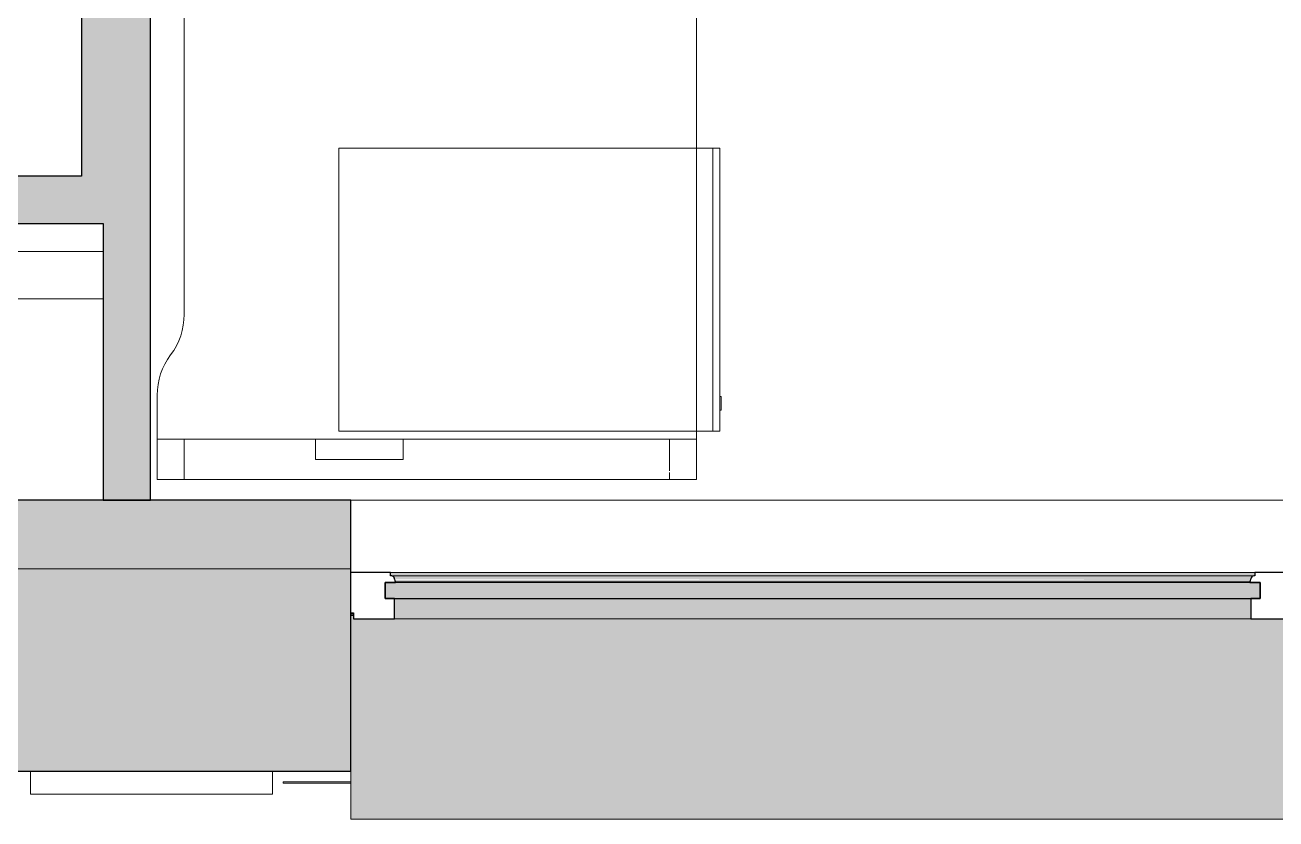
# Model space of a CAD drawing. Header units: millimetres. Extents: x 79795 to 317870, y -36033 to 97293.
# Drawn here: x 225301 to 227156, y 8896 to 10074 of the extents above; entities that cross this region are included whole.
import ezdxf

# ---------------------------------------------------------------- set-up
doc = ezdxf.new("R2010")
doc.units = ezdxf.units.MM
doc.header["$MEASUREMENT"] = 0
for name, color, linetype, lineweight in [('CSM-STL-XX-ZZ-M3-A-XXXX-00001_detached _19_04_21__rvt-1-Level 4$0$A-GLAZ', 7, 'CONTINUOUS', 9), ('CSM-STL-XX-ZZ-M3-A-XXXX-00001_detached _19_04_21__rvt-1-Level 4$0$A-GLAZ-CURT', 7, 'CONTINUOUS', 9), ('CSM-STL-XX-ZZ-M3-A-XXXX-00001_detached _19_04_21__rvt-1-Level 4$0$A-GLAZ-CWMG', 7, 'CONTINUOUS', 9), ('CSM-STL-XX-ZZ-M3-A-XXXX-00001_detached _19_04_21__rvt-1-Level 4$0$A-WALL', 7, 'CONTINUOUS', 9), ('CSM-STL-XX-ZZ-M3-A-XXXX-00001_detached _19_04_21__rvt-1-Level 4$0$A-WALL-PATT', 7, 'CONTINUOUS', 9), ('CSM-STL-XX-ZZ-M3-A-XXXX-00001_detached _19_04_21__rvt-1-Level 4$0$I-WALL', 7, 'CONTINUOUS', 9), ('I-FURN', 8, 'CONTINUOUS', 9)]:
    doc.layers.add(name, color=color, linetype=linetype, lineweight=lineweight)

msp = doc.modelspace()

# ---------------------------------------------------------------- hatches: boundary and pattern name
at = {"layer": 'CSM-STL-XX-ZZ-M3-A-XXXX-00001_detached _19_04_21__rvt-1-Level 4$0$A-GLAZ'}
for points in [[(227121.8, 9257.2), (227124.6, 9257.2), (227124.6, 9262.2), (225843, 9262.2), (225843, 9257.2), (227120.8, 9257.2)], [(226756.5, 9223.3), (227132.6, 9223.3), (227132.6, 9247.2), (225835.1, 9247.2), (225835.1, 9223.3), (226158.5, 9223.3)], [(227118.8, 9252.3), (227120.6, 9255.9), (227120.8, 9257.2), (225845.9, 9256.7), (225848.6, 9253.6), (225849.3, 9252.3), (227118.4, 9252.3)], [(226756.5, 9248.3), (227117.4, 9248.3), (227118.6, 9252.3), (225849, 9251.2), (225850.3, 9248.3), (226158.5, 9248.3)], [(227117.4, 9247.2), (227117.4, 9248.3), (226756.5, 9247.2)], [(226756.5, 9193.3), (227118.6, 9193.3), (227118.6, 9223.3), (225849, 9223.3), (225849, 9193.3), (226158.5, 9193.3)], [(229746.4, 8896.3), (230067.8, 8896.3), (230067.8, 9198), (230063.5, 9198), (230063.5, 9193.3), (228672.2, 9193.3), (228672.2, 9198), (228667.8, 9198), (228667.8, 9193.3), (227183.8, 9193.3), (227183.8, 9198), (227179.5, 9198), (227179.5, 9193.3), (225788.2, 9193.3), (225788.2, 9198), (225783.8, 9198), (225783.8, 8896.3), (229148.4, 8896.3)]]:
    msp.add_hatch(color=256, dxfattribs=at).paths.add_polyline_path(points, flags=0)
h = msp.add_hatch(color=256, dxfattribs=at)
h.paths.add_polyline_path([(225847.4, 9255.5), (225844.6, 9257.2), (225845.9, 9256.1), (225847, 9255.6)], flags=0)
h.paths.add_polyline_path([(228731.4, 9255.5), (228728.6, 9257.2), (228729.9, 9256.1), (228731, 9255.6)], flags=0)
h = msp.add_hatch(color=256, dxfattribs=at)
h.paths.add_polyline_path([(230067.8, 9198), (230067.8, 9200.1), (230063.5, 9200.1), (230063.5, 9198)], flags=0)
h.paths.add_polyline_path([(228672.2, 9198), (228672.2, 9200.1), (228667.8, 9200.1), (228667.8, 9198)], flags=0)
h.paths.add_polyline_path([(227179.5, 9198), (227183.8, 9198), (227183.8, 9200.1), (227179.5, 9200.1)], flags=0)
h.paths.add_polyline_path([(225788.2, 9198), (225788.2, 9200.1), (225783.8, 9200.1), (225783.8, 9198)], flags=0)
at = {"layer": 'CSM-STL-XX-ZZ-M3-A-XXXX-00001_detached _19_04_21__rvt-1-Level 4$0$A-WALL-PATT'}
for points in [[(225384.8, 9849.8), (225486.8, 9849.8), (225486.8, 13505.3), (225384.8, 13505.3), (225384.8, 10566.1)], [(225030.3, 9779.8), (225486.8, 9779.8), (225486.8, 9849.8), (224960.3, 9849.8), (224960.3, 9779.8), (224962.6, 9779.8)], [(225486.8, 9369.3), (225486.8, 9779.8), (225416.8, 9779.8), (225416.8, 9369.3)]]:
    msp.add_hatch(color=256, dxfattribs=at).paths.add_polyline_path(points, flags=0)
h = msp.add_hatch(color=256, dxfattribs=at)
h.paths.add_polyline_path([(230738.8, 9267.3), (230738.8, 9369.3), (230067.8, 9369.3), (230067.8, 9267.3), (230344.3, 9267.3)], flags=0)
h.paths.add_polyline_path([(225560.5, 9267.3), (225783.8, 9267.3), (225783.8, 9369.3), (224992.8, 9369.3), (224992.8, 9267.3)], flags=0)
h.paths.add_polyline_path([(223358.8, 9267.3), (223358.8, 9369.3), (222775.8, 9369.3), (222775.8, 9267.3)], flags=0)
h = msp.add_hatch(color=256, dxfattribs=at)
h.paths.add_polyline_path([(230840.8, 8967.3), (230840.8, 9267.3), (230067.8, 9267.3), (230067.8, 8967.3), (230344.3, 8967.3)], flags=0)
h.paths.add_polyline_path([(225783.8, 8967.3), (225783.8, 9267.3), (224992.8, 9267.3), (224992.8, 8967.3), (225560.5, 8967.3)], flags=0)
h.paths.add_polyline_path([(223358.8, 8967.3), (223358.8, 9267.3), (222292.8, 9267.3), (222292.8, 8967.3), (222570.7, 8967.3)], flags=0)
h.paths.add_polyline_path([(212405, 8967.3), (212558.8, 8967.3), (212558.8, 9267.3), (211317.8, 9267.3), (211317.8, 8967.3), (211807.1, 8967.3)], flags=0)
h.paths.add_polyline_path([(206425.3, 8967.3), (207033.8, 8967.3), (207033.8, 9267.3), (202692.8, 9267.3), (202692.8, 8967.3), (205827.3, 8967.3)], flags=0)
h.paths.add_polyline_path([(198651.6, 8967.3), (199908.8, 8967.3), (199908.8, 9267.3), (197042.8, 9267.3), (197042.8, 8967.3)], flags=0)
h.paths.add_polyline_path([(190558.8, 8967.3), (190558.8, 9267.3), (187692.8, 9267.3), (187692.8, 8967.3), (189084, 8967.3)], flags=0)
h.paths.add_polyline_path([(184300.1, 8967.3), (184908.8, 8967.3), (184908.8, 9267.3), (180667.8, 9267.3), (180667.8, 8967.3), (183702.2, 8967.3)], flags=0)
h.paths.add_polyline_path([(170933.8, 8967.3), (170933.8, 9267.3), (169867.8, 9267.3), (169867.8, 8967.3), (170546.7, 8967.3)], flags=0)
h.paths.add_polyline_path([(167556.8, 8967.3), (168233.8, 8967.3), (168233.8, 9267.3), (167067.8, 9267.3), (167067.8, 8967.3)], flags=0)
h.paths.add_polyline_path([(156460.8, 8967.3), (156526.8, 8967.3), (156526.8, 9267.3), (156460.8, 9267.3)], flags=0)

# ---------------------------------------------------------------- linework, layer by layer
at = {"layer": 'CSM-STL-XX-ZZ-M3-A-XXXX-00001_detached _19_04_21__rvt-1-Level 4$0$A-GLAZ', "lineweight": 30}
for p, q in [((225843, 9262.2), (225783.8, 9262.2)), ((225843, 9257.2), (225843, 9262.2)), ((227124.6, 9262.2), (227124.6, 9257.2)), ((227183.8, 9262.2), (227124.6, 9262.2)), ((225835.1, 9247.2), (225835.1, 9223.3)), ((227132.6, 9247.2), (225835.1, 9247.2)), ((225835.1, 9223.3), (225835.1, 9247.2)), ((225835.1, 9247.2), (225850.3, 9247.2)), ((225844.6, 9257.2), (225843, 9257.2)), ((225850.3, 9247.2), (225850.3, 9248.3)), ((227117.4, 9248.3), (227117.4, 9247.2)), ((227117.4, 9247.2), (227132.6, 9247.2)), ((227124.6, 9257.2), (227123.1, 9257.2)), ((227132.6, 9223.3), (227132.6, 9247.2)), ((227132.6, 9247.2), (227132.6, 9223.3)), ((225835.1, 9223.3), (227132.6, 9223.3)), ((225849, 9223.3), (225835.1, 9223.3)), ((225849, 9193.3), (225849, 9223.3)), ((227132.6, 9223.3), (227118.6, 9223.3)), ((227118.6, 9223.3), (227118.6, 9193.3)), ((225783.8, 9202.3), (225788.2, 9202.3)), ((225788.2, 9202.3), (225788.2, 9193.3)), ((225788.2, 9193.3), (225849, 9193.3)), ((227118.6, 9193.3), (227179.5, 9193.3))]:
    msp.add_line(p, q, dxfattribs=at)
at = {"layer": 'CSM-STL-XX-ZZ-M3-A-XXXX-00001_detached _19_04_21__rvt-1-Level 4$0$A-GLAZ'}
for p, q in [((227124.6, 9262.2), (225843, 9262.2)), ((225843, 9257.2), (225844.6, 9257.2)), ((225844.6, 9257.2), (227123.1, 9257.2)), ((225850.3, 9248.3), (227117.4, 9248.3)), ((227123.1, 9257.2), (227124.6, 9257.2)), ((225783.8, 9200.1), (225788.2, 9200.1)), ((225783.8, 9198), (225788.2, 9198)), ((225849, 9193.3), (227118.6, 9193.3)), ((225783.8, 8896.3), (225783.8, 8967.3)), ((225783.8, 8896.3), (230067.8, 8896.3))]:
    msp.add_line(p, q, dxfattribs=at)
at = {"layer": 'CSM-STL-XX-ZZ-M3-A-XXXX-00001_detached _19_04_21__rvt-1-Level 4$0$A-GLAZ', "lineweight": 30}
for centre, radius, start, end in [((225843.5, 9252), 5.36, 3.4261, 78.0476), ((225856.2, 9252.7), 7.4, 183.4261, 216.5739), ((227111.5, 9252.7), 7.4, 323.4261, 356.5739), ((227124.2, 9252), 5.36, 101.9524, 176.5739)]:
    msp.add_arc(centre, radius, start, end, dxfattribs=at)
at = {"layer": 'CSM-STL-XX-ZZ-M3-A-XXXX-00001_detached _19_04_21__rvt-1-Level 4$0$A-GLAZ'}
for points, knots in [([(225847, 9255.9), (225846.9, 9256.1), (225846.5, 9256.4), (225845.7, 9256.9), (225845, 9257.1), (225844.6, 9257.2)], [-0.4, -0.4, -0.4, -0.4, -0.3, -0.2, 0, 0, 0, 0]), ([(225848.8, 9252.3), (225848.8, 9252.7), (225848.7, 9253.4), (225848.3, 9254.3), (225848.1, 9254.7), (225848, 9254.9)], [-1, -1, -1, -1, -0.8, -0.7, -0.6, -0.6, -0.6, -0.6]), ([(227119.7, 9254.9), (227119.6, 9254.7), (227119.4, 9254.3), (227119, 9253.4), (227118.9, 9252.7), (227118.8, 9252.3)], [0.6, 0.6, 0.6, 0.6, 0.7, 0.8, 1, 1, 1, 1]), ([(227123.1, 9257.2), (227122.6, 9257.1), (227122, 9256.9), (227121.2, 9256.4), (227120.8, 9256.1), (227120.6, 9255.9)], [0, 0, 0, 0, 0.2, 0.3, 0.4, 0.4, 0.4, 0.4])]:
    msp.add_open_spline(points, degree=3, knots=knots, dxfattribs=at)
for points in [[(225850.3, 9248.3), (225850, 9248.7), (225849.7, 9249.1), (225849.5, 9249.5)], [(227118.1, 9249.5), (227117.9, 9249.1), (227117.7, 9248.7), (227117.4, 9248.3)]]:
    msp.add_open_spline(points, degree=3, dxfattribs=at)
at = {"layer": 'CSM-STL-XX-ZZ-M3-A-XXXX-00001_detached _19_04_21__rvt-1-Level 4$0$A-GLAZ-CURT', "lineweight": 20}
for p, q in [((225667.8, 8967.3), (225308.8, 8967.3)), ((225308.8, 8967.3), (225308.8, 8933.3)), ((225667.8, 8933.3), (225667.8, 8967.3)), ((225308.8, 8933.3), (225667.8, 8933.3))]:
    msp.add_line(p, q, dxfattribs=at)
at = {"layer": 'CSM-STL-XX-ZZ-M3-A-XXXX-00001_detached _19_04_21__rvt-1-Level 4$0$A-GLAZ-CWMG'}
for p, q in [((225683.8, 8949.3), (225683.8, 8951.3)), ((225683.8, 8951.3), (225783.8, 8951.3)), ((225783.8, 8949.3), (225683.8, 8949.3))]:
    msp.add_line(p, q, dxfattribs=at)
at = {"layer": 'CSM-STL-XX-ZZ-M3-A-XXXX-00001_detached _19_04_21__rvt-1-Level 4$0$A-WALL'}
msp.add_line((225783.8, 9267.3), (224992.8, 9267.3), dxfattribs=at)
at = {"layer": 'CSM-STL-XX-ZZ-M3-A-XXXX-00001_detached _19_04_21__rvt-1-Level 4$0$A-WALL', "lineweight": 30}
for p, q in [((225783.8, 8967.3), (225783.8, 9267.3)), ((224992.8, 8967.3), (225783.8, 8967.3))]:
    msp.add_line(p, q, dxfattribs=at)
at = {"layer": 'CSM-STL-XX-ZZ-M3-A-XXXX-00001_detached _19_04_21__rvt-1-Level 4$0$I-WALL', "lineweight": 30}
for p, q in [((225384.8, 13505.3), (225384.8, 9849.8)), ((225486.8, 9849.8), (225486.8, 13505.3)), ((225384.8, 9849.8), (224960.3, 9849.8)), ((225486.8, 9779.8), (225486.8, 9849.8)), ((225030.3, 9779.8), (225416.8, 9779.8)), ((225416.8, 9779.8), (225416.8, 9369.3)), ((225486.8, 9369.3), (225486.8, 9779.8)), ((225783.8, 9369.3), (224992.8, 9369.3)), ((225416.8, 9369.3), (225486.8, 9369.3)), ((225783.8, 9267.3), (225783.8, 9369.3))]:
    msp.add_line(p, q, dxfattribs=at)
at = {"layer": 'CSM-STL-XX-ZZ-M3-A-XXXX-00001_detached _19_04_21__rvt-1-Level 4$0$I-WALL'}
for p, q in [((225030.3, 9738), (225416.8, 9738)), ((225416.8, 9668), (225030.3, 9668)), ((225783.8, 9369.3), (227183.8, 9369.3)), ((224992.8, 9267.3), (225783.8, 9267.3))]:
    msp.add_line(p, q, dxfattribs=at)
at = {"layer": 'I-FURN'}
for p, q in [((226296.8, 9399.8), (226296.8, 10999.8)), ((226296.8, 10999.8), (226296.8, 9399.8)), ((225536.8, 10477.1), (225536.8, 9644.8)), ((225536.8, 9644.8), (225536.8, 10477.1)), ((225766.1, 9891.4), (225766.1, 9471.4)), ((226296.8, 9891.4), (225766.1, 9891.4)), ((226321.1, 9891.4), (226296.8, 9891.4)), ((226331.1, 9891.4), (226321.1, 9891.4)), ((226321.1, 9891.4), (226321.1, 9471.4)), ((226321.1, 9471.4), (226321.1, 9891.4)), ((226331.1, 9471.4), (226331.1, 9891.4)), ((225496.8, 9524.8), (225496.8, 9399.8)), ((225496.8, 9399.8), (225496.8, 9524.8)), ((226333.1, 9523), (226331.1, 9523)), ((226333.1, 9523), (226333.1, 9503)), ((226333.1, 9503), (226333.1, 9523)), ((226331.1, 9503), (226333.1, 9503)), ((225766.1, 9471.4), (226296.8, 9471.4)), ((226296.8, 9471.4), (226321.1, 9471.4)), ((226321.1, 9471.4), (226331.1, 9471.4)), ((225536.8, 9459.8), (225496.8, 9459.8)), ((225496.8, 9459.8), (225731.8, 9459.8)), ((225496.8, 9399.8), (225496.8, 9459.8)), ((225496.8, 9399.8), (225496.8, 9459.8)), ((226256.8, 9459.8), (225536.8, 9459.8)), ((225536.8, 9399.8), (225536.8, 9459.8)), ((225536.8, 9399.8), (225536.8, 9459.8)), ((225731.8, 9459.8), (225861.8, 9459.8)), ((225731.8, 9429.8), (225731.8, 9459.8)), ((225731.8, 9429.8), (225731.8, 9459.8)), ((225861.8, 9459.8), (226296.8, 9459.8)), ((225861.8, 9459.8), (225861.8, 9429.8)), ((225861.8, 9429.8), (225861.8, 9459.8)), ((226296.8, 9459.8), (226256.8, 9459.8)), ((226256.8, 9412.7), (226256.8, 9459.8)), ((226256.8, 9412.7), (226256.8, 9459.8)), ((226296.8, 9459.8), (226296.8, 9399.8)), ((226296.8, 9399.8), (226296.8, 9459.8)), ((225861.8, 9429.8), (225731.8, 9429.8)), ((225731.8, 9429.8), (225861.8, 9429.8)), ((226256.8, 9399.8), (226256.8, 9410.4)), ((226256.8, 9399.8), (226256.8, 9410.4)), ((225496.8, 9399.8), (225536.8, 9399.8)), ((226296.8, 9399.8), (225496.8, 9399.8)), ((225496.8, 9399.8), (226296.8, 9399.8)), ((226296.8, 9399.8), (225496.8, 9399.8)), ((225536.8, 9399.8), (226256.8, 9399.8)), ((226256.8, 9399.8), (226296.8, 9399.8))]:
    msp.add_line(p, q, dxfattribs=at)
for centre, start, end in [((225436.8, 9644.8), 323.1301, 0), ((225436.8, 9644.8), 323.1301, 0), ((225596.8, 9524.8), 143.1301, 180), ((225596.8, 9524.8), 143.1301, 180)]:
    msp.add_arc(centre, 100, start, end, dxfattribs=at)

doc.saveas('drawing.dxf')
